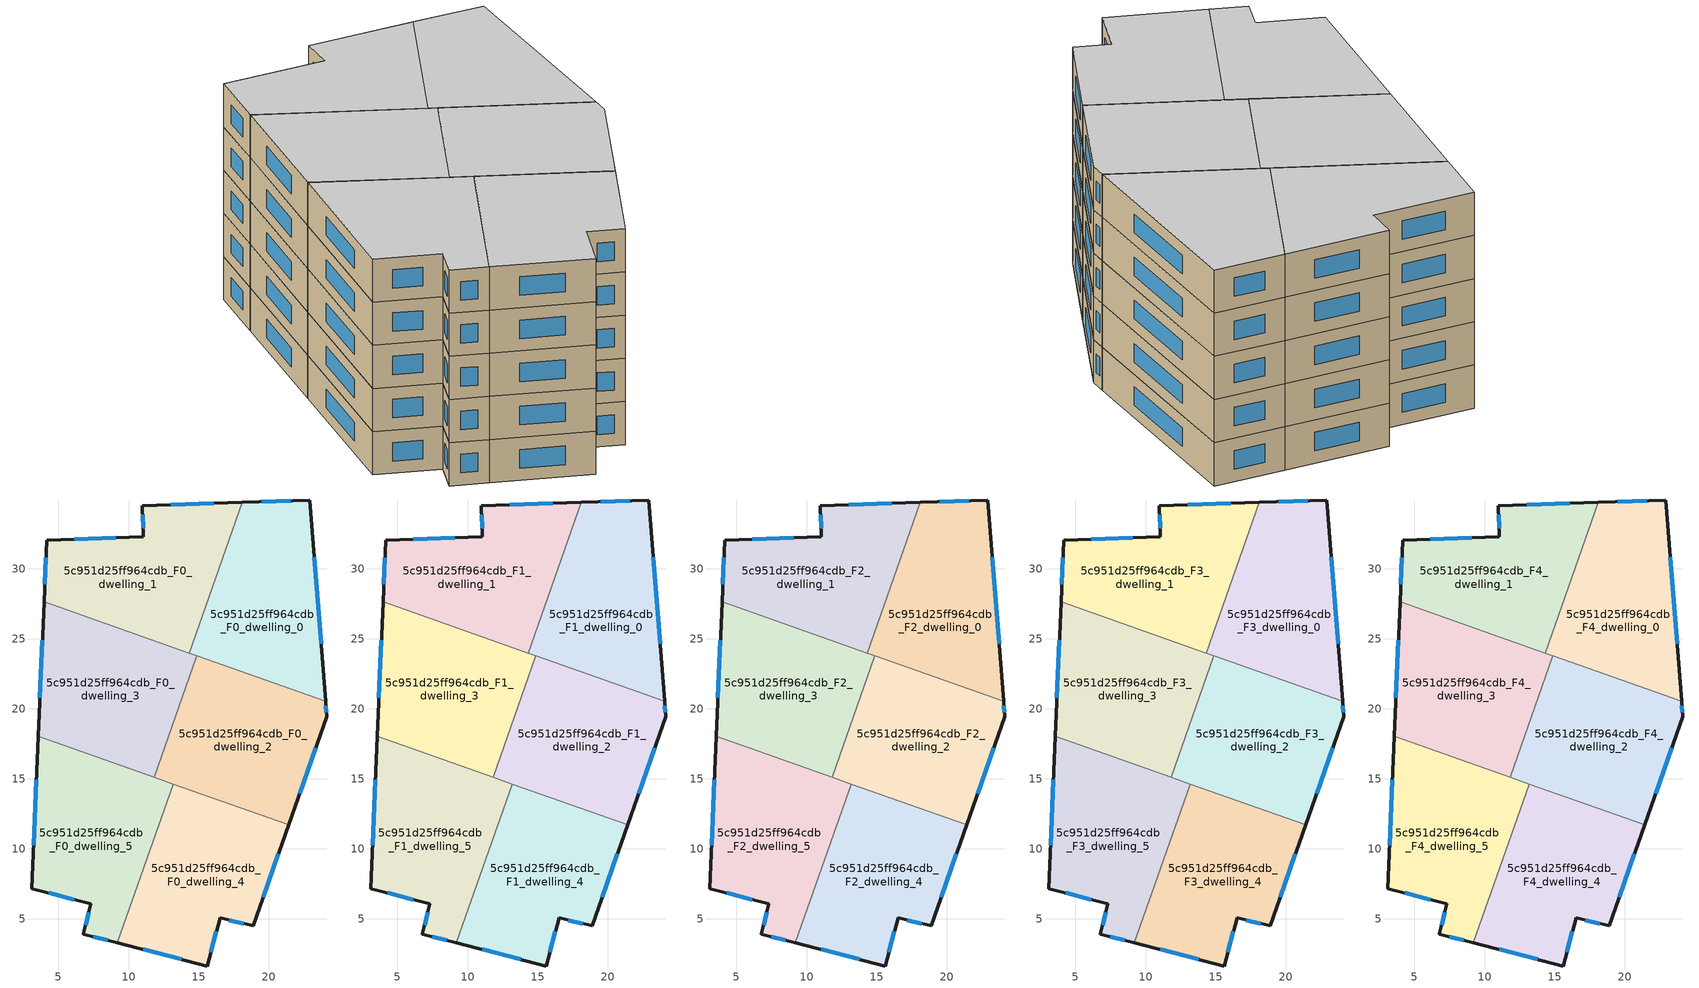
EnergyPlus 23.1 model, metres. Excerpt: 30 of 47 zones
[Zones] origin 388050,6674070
5c951d25ff964cdb_F0_dwelling_0
 floor ground (EU_floor_Construction): 22.95,34.91 24.07,20.54 14.34,23.98 18.14,34.75 z0
 wall outside (EU_wall_Construction): 24.07,20.54 22.95,34.91 18.14,34.75 z0:3
 wall to 5c951d25ff964cdb_F0_dwelling_1 (EU_wall_Construction): 18.14,34.75 14.34,23.98 z0:3
 wall to 5c951d25ff964cdb_F0_dwelling_2 (EU_wall_Construction): 14.88,23.79 24.07,20.54 z0:3
 wall to 5c951d25ff964cdb_F0_dwelling_3 (EU_wall_Construction): 14.34,23.98 14.88,23.79 z0:3
 window (EU_Window_Construction): 21.57,34.86 19.51,34.79 / 23.75,24.65 23.27,30.8 z0.86:2.14
5c951d25ff964cdb_F0_dwelling_1
 floor ground (EU_floor_Construction): 18.14,34.75 14.34,23.98 3.97,27.64 4.16,32.03 11.06,32.27 10.98,34.5 z0
 wall outside (EU_wall_Construction): 18.14,34.75 10.98,34.5 11.06,32.27 4.16,32.03 3.97,27.64 z0:3
 wall to 5c951d25ff964cdb_F0_dwelling_3 (EU_wall_Construction): 3.97,27.64 14.34,23.98 z0:3
 window (EU_Window_Construction): 11,33.87 11.04,32.91 / 16.09,34.68 13.02,34.57 / 4.1,30.78 4.02,28.89 / 9.09,32.2 6.13,32.1 z0.86:2.14
5c951d25ff964cdb_F0_dwelling_2
 floor ground (EU_floor_Construction): 24.07,20.54 24.15,19.43 21.44,11.72 11.82,15.11 14.88,23.79 z0
 wall outside (EU_wall_Construction): 21.44,11.72 24.15,19.43 24.07,20.54 z0:3
 wall to 5c951d25ff964cdb_F0_dwelling_3 (EU_wall_Construction): 14.88,23.79 11.82,15.11 z0:3
 wall to 5c951d25ff964cdb_F0_dwelling_4 (EU_wall_Construction): 13.2,14.62 21.44,11.72 z0:3
 wall to 5c951d25ff964cdb_F0_dwelling_5 (EU_wall_Construction): 11.82,15.11 13.2,14.62 z0:3
 window (EU_Window_Construction): 24.13,19.74 24.09,20.22 / 22.21,13.92 23.38,17.22 z0.86:2.14
5c951d25ff964cdb_F0_dwelling_3
 floor ground (EU_floor_Construction): 14.88,23.79 11.82,15.11 3.56,18.03 3.97,27.64 z0
 wall outside (EU_wall_Construction): 3.97,27.64 3.56,18.03 z0:3
 wall to 5c951d25ff964cdb_F0_dwelling_5 (EU_wall_Construction): 3.56,18.03 11.82,15.11 z0:3
 window (EU_Window_Construction): 3.85,24.89 3.67,20.78 z0.86:2.14
5c951d25ff964cdb_F0_dwelling_4
 floor ground (EU_floor_Construction): 21.44,11.72 18.89,4.49 16.53,5.08 15.63,1.63 9.2,3.29 13.2,14.62 z0
 wall outside (EU_wall_Construction): 9.2,3.29 15.63,1.63 16.53,5.08 18.89,4.49 21.44,11.72 z0:3
 wall to 5c951d25ff964cdb_F0_dwelling_5 (EU_wall_Construction): 13.2,14.62 9.2,3.29 z0:3
 window (EU_Window_Construction): 19.62,6.55 20.71,9.65 / 17.21,4.91 18.22,4.66 / 15.89,2.62 16.28,4.1 / 11.04,2.81 13.79,2.1 z0.86:2.14
5c951d25ff964cdb_F0_dwelling_5
 floor ground (EU_floor_Construction): 13.2,14.62 9.2,3.29 6.77,3.91 7.32,6.07 3.09,7.16 3.56,18.03 z0
 wall outside (EU_wall_Construction): 3.56,18.03 3.09,7.16 7.32,6.07 6.77,3.91 9.2,3.29 z0:3
 window (EU_Window_Construction): 3.42,14.92 3.22,10.26 / 7.47,3.73 8.51,3.47 / 7.16,5.45 6.93,4.53 / 4.3,6.85 6.11,6.38 z0.86:2.14
5c951d25ff964cdb_F1_dwelling_0
 floor to 5c951d25ff964cdb_F0_dwelling_0 (EU_floor_Construction): 22.95,34.91 24.07,20.54 14.34,23.98 18.14,34.75 z3
 wall outside (EU_wall_Construction): 24.07,20.54 22.95,34.91 18.14,34.75 z3:6
 wall to 5c951d25ff964cdb_F1_dwelling_1 (EU_wall_Construction): 18.14,34.75 14.34,23.98 z3:6
 wall to 5c951d25ff964cdb_F1_dwelling_2 (EU_wall_Construction): 14.88,23.79 24.07,20.54 z3:6
 wall to 5c951d25ff964cdb_F1_dwelling_3 (EU_wall_Construction): 14.34,23.98 14.88,23.79 z3:6
 window (EU_Window_Construction): 21.57,34.86 19.51,34.79 / 23.75,24.65 23.27,30.8 z3.86:5.14
5c951d25ff964cdb_F1_dwelling_1
 floor to 5c951d25ff964cdb_F0_dwelling_1 (EU_floor_Construction): 18.14,34.75 14.34,23.98 3.97,27.64 4.16,32.03 11.06,32.27 10.98,34.5 z3
 wall outside (EU_wall_Construction): 18.14,34.75 10.98,34.5 11.06,32.27 4.16,32.03 3.97,27.64 z3:6
 wall to 5c951d25ff964cdb_F1_dwelling_3 (EU_wall_Construction): 3.97,27.64 14.34,23.98 z3:6
 window (EU_Window_Construction): 11,33.87 11.04,32.91 / 16.09,34.68 13.02,34.57 / 4.1,30.78 4.02,28.89 / 9.09,32.2 6.13,32.1 z3.86:5.14
5c951d25ff964cdb_F1_dwelling_2
 floor to 5c951d25ff964cdb_F0_dwelling_2 (EU_floor_Construction): 24.07,20.54 24.15,19.43 21.44,11.72 11.82,15.11 14.88,23.79 z3
 wall outside (EU_wall_Construction): 21.44,11.72 24.15,19.43 24.07,20.54 z3:6
 wall to 5c951d25ff964cdb_F1_dwelling_3 (EU_wall_Construction): 14.88,23.79 11.82,15.11 z3:6
 wall to 5c951d25ff964cdb_F1_dwelling_4 (EU_wall_Construction): 13.2,14.62 21.44,11.72 z3:6
 wall to 5c951d25ff964cdb_F1_dwelling_5 (EU_wall_Construction): 11.82,15.11 13.2,14.62 z3:6
 window (EU_Window_Construction): 24.13,19.74 24.09,20.22 / 22.21,13.92 23.38,17.22 z3.86:5.14
5c951d25ff964cdb_F1_dwelling_3
 floor to 5c951d25ff964cdb_F0_dwelling_3 (EU_floor_Construction): 14.88,23.79 11.82,15.11 3.56,18.03 3.97,27.64 z3
 wall outside (EU_wall_Construction): 3.97,27.64 3.56,18.03 z3:6
 wall to 5c951d25ff964cdb_F1_dwelling_5 (EU_wall_Construction): 3.56,18.03 11.82,15.11 z3:6
 window (EU_Window_Construction): 3.85,24.89 3.67,20.78 z3.86:5.14
5c951d25ff964cdb_F1_dwelling_4
 floor to 5c951d25ff964cdb_F0_dwelling_4 (EU_floor_Construction): 21.44,11.72 18.89,4.49 16.53,5.08 15.63,1.63 9.2,3.29 13.2,14.62 z3
 wall outside (EU_wall_Construction): 9.2,3.29 15.63,1.63 16.53,5.08 18.89,4.49 21.44,11.72 z3:6
 wall to 5c951d25ff964cdb_F1_dwelling_5 (EU_wall_Construction): 13.2,14.62 9.2,3.29 z3:6
 window (EU_Window_Construction): 19.62,6.55 20.71,9.65 / 17.21,4.91 18.22,4.66 / 15.89,2.62 16.28,4.1 / 11.04,2.81 13.79,2.1 z3.86:5.14
5c951d25ff964cdb_F1_dwelling_5
 floor to 5c951d25ff964cdb_F0_dwelling_5 (EU_floor_Construction): 13.2,14.62 9.2,3.29 6.77,3.91 7.32,6.07 3.09,7.16 3.56,18.03 z3
 wall outside (EU_wall_Construction): 3.56,18.03 3.09,7.16 7.32,6.07 6.77,3.91 9.2,3.29 z3:6
 window (EU_Window_Construction): 3.42,14.92 3.22,10.26 / 7.47,3.73 8.51,3.47 / 7.16,5.45 6.93,4.53 / 4.3,6.85 6.11,6.38 z3.86:5.14
5c951d25ff964cdb_F2_dwelling_0
 floor to 5c951d25ff964cdb_F1_dwelling_0 (EU_floor_Construction): 22.95,34.91 24.07,20.54 14.34,23.98 18.14,34.75 z6
 wall outside (EU_wall_Construction): 24.07,20.54 22.95,34.91 18.14,34.75 z6:9
 wall to 5c951d25ff964cdb_F2_dwelling_1 (EU_wall_Construction): 18.14,34.75 14.34,23.98 z6:9
 wall to 5c951d25ff964cdb_F2_dwelling_2 (EU_wall_Construction): 14.88,23.79 24.07,20.54 z6:9
 wall to 5c951d25ff964cdb_F2_dwelling_3 (EU_wall_Construction): 14.34,23.98 14.88,23.79 z6:9
 window (EU_Window_Construction): 21.57,34.86 19.51,34.79 / 23.75,24.65 23.27,30.8 z6.86:8.14
5c951d25ff964cdb_F2_dwelling_1
 floor to 5c951d25ff964cdb_F1_dwelling_1 (EU_floor_Construction): 18.14,34.75 14.34,23.98 3.97,27.64 4.16,32.03 11.06,32.27 10.98,34.5 z6
 wall outside (EU_wall_Construction): 18.14,34.75 10.98,34.5 11.06,32.27 4.16,32.03 3.97,27.64 z6:9
 wall to 5c951d25ff964cdb_F2_dwelling_3 (EU_wall_Construction): 3.97,27.64 14.34,23.98 z6:9
 window (EU_Window_Construction): 11,33.87 11.04,32.91 / 16.09,34.68 13.02,34.57 / 4.1,30.78 4.02,28.89 / 9.09,32.2 6.13,32.1 z6.86:8.14
5c951d25ff964cdb_F2_dwelling_2
 floor to 5c951d25ff964cdb_F1_dwelling_2 (EU_floor_Construction): 24.07,20.54 24.15,19.43 21.44,11.72 11.82,15.11 14.88,23.79 z6
 wall outside (EU_wall_Construction): 21.44,11.72 24.15,19.43 24.07,20.54 z6:9
 wall to 5c951d25ff964cdb_F2_dwelling_3 (EU_wall_Construction): 14.88,23.79 11.82,15.11 z6:9
 wall to 5c951d25ff964cdb_F2_dwelling_4 (EU_wall_Construction): 13.2,14.62 21.44,11.72 z6:9
 wall to 5c951d25ff964cdb_F2_dwelling_5 (EU_wall_Construction): 11.82,15.11 13.2,14.62 z6:9
 window (EU_Window_Construction): 24.13,19.74 24.09,20.22 / 22.21,13.92 23.38,17.22 z6.86:8.14
5c951d25ff964cdb_F2_dwelling_3
 floor to 5c951d25ff964cdb_F1_dwelling_3 (EU_floor_Construction): 14.88,23.79 11.82,15.11 3.56,18.03 3.97,27.64 z6
 wall outside (EU_wall_Construction): 3.97,27.64 3.56,18.03 z6:9
 wall to 5c951d25ff964cdb_F2_dwelling_5 (EU_wall_Construction): 3.56,18.03 11.82,15.11 z6:9
 window (EU_Window_Construction): 3.85,24.89 3.67,20.78 z6.86:8.14
5c951d25ff964cdb_F2_dwelling_4
 floor to 5c951d25ff964cdb_F1_dwelling_4 (EU_floor_Construction): 21.44,11.72 18.89,4.49 16.53,5.08 15.63,1.63 9.2,3.29 13.2,14.62 z6
 wall outside (EU_wall_Construction): 9.2,3.29 15.63,1.63 16.53,5.08 18.89,4.49 21.44,11.72 z6:9
 wall to 5c951d25ff964cdb_F2_dwelling_5 (EU_wall_Construction): 13.2,14.62 9.2,3.29 z6:9
 window (EU_Window_Construction): 19.62,6.55 20.71,9.65 / 17.21,4.91 18.22,4.66 / 15.89,2.62 16.28,4.1 / 11.04,2.81 13.79,2.1 z6.86:8.14
5c951d25ff964cdb_F2_dwelling_5
 floor to 5c951d25ff964cdb_F1_dwelling_5 (EU_floor_Construction): 13.2,14.62 9.2,3.29 6.77,3.91 7.32,6.07 3.09,7.16 3.56,18.03 z6
 wall outside (EU_wall_Construction): 3.56,18.03 3.09,7.16 7.32,6.07 6.77,3.91 9.2,3.29 z6:9
 window (EU_Window_Construction): 3.42,14.92 3.22,10.26 / 7.47,3.73 8.51,3.47 / 7.16,5.45 6.93,4.53 / 4.3,6.85 6.11,6.38 z6.86:8.14
5c951d25ff964cdb_F3_dwelling_0
 floor to 5c951d25ff964cdb_F2_dwelling_0 (EU_floor_Construction): 22.95,34.91 24.07,20.54 14.34,23.98 18.14,34.75 z9
 wall outside (EU_wall_Construction): 24.07,20.54 22.95,34.91 18.14,34.75 z9:12
 wall to 5c951d25ff964cdb_F3_dwelling_1 (EU_wall_Construction): 18.14,34.75 14.34,23.98 z9:12
 wall to 5c951d25ff964cdb_F3_dwelling_2 (EU_wall_Construction): 14.88,23.79 24.07,20.54 z9:12
 wall to 5c951d25ff964cdb_F3_dwelling_3 (EU_wall_Construction): 14.34,23.98 14.88,23.79 z9:12
 window (EU_Window_Construction): 21.57,34.86 19.51,34.79 / 23.75,24.65 23.27,30.8 z9.86:11.14
5c951d25ff964cdb_F3_dwelling_1
 floor to 5c951d25ff964cdb_F2_dwelling_1 (EU_floor_Construction): 18.14,34.75 14.34,23.98 3.97,27.64 4.16,32.03 11.06,32.27 10.98,34.5 z9
 wall outside (EU_wall_Construction): 18.14,34.75 10.98,34.5 11.06,32.27 4.16,32.03 3.97,27.64 z9:12
 wall to 5c951d25ff964cdb_F3_dwelling_3 (EU_wall_Construction): 3.97,27.64 14.34,23.98 z9:12
 window (EU_Window_Construction): 11,33.87 11.04,32.91 / 16.09,34.68 13.02,34.57 / 4.1,30.78 4.02,28.89 / 9.09,32.2 6.13,32.1 z9.86:11.14
5c951d25ff964cdb_F3_dwelling_2
 floor to 5c951d25ff964cdb_F2_dwelling_2 (EU_floor_Construction): 24.07,20.54 24.15,19.43 21.44,11.72 11.82,15.11 14.88,23.79 z9
 wall outside (EU_wall_Construction): 21.44,11.72 24.15,19.43 24.07,20.54 z9:12
 wall to 5c951d25ff964cdb_F3_dwelling_3 (EU_wall_Construction): 14.88,23.79 11.82,15.11 z9:12
 wall to 5c951d25ff964cdb_F3_dwelling_4 (EU_wall_Construction): 13.2,14.62 21.44,11.72 z9:12
 wall to 5c951d25ff964cdb_F3_dwelling_5 (EU_wall_Construction): 11.82,15.11 13.2,14.62 z9:12
 window (EU_Window_Construction): 24.13,19.74 24.09,20.22 / 22.21,13.92 23.38,17.22 z9.86:11.14
5c951d25ff964cdb_F3_dwelling_3
 floor to 5c951d25ff964cdb_F2_dwelling_3 (EU_floor_Construction): 14.88,23.79 11.82,15.11 3.56,18.03 3.97,27.64 z9
 wall outside (EU_wall_Construction): 3.97,27.64 3.56,18.03 z9:12
 wall to 5c951d25ff964cdb_F3_dwelling_5 (EU_wall_Construction): 3.56,18.03 11.82,15.11 z9:12
 window (EU_Window_Construction): 3.85,24.89 3.67,20.78 z9.86:11.14
5c951d25ff964cdb_F3_dwelling_4
 floor to 5c951d25ff964cdb_F2_dwelling_4 (EU_floor_Construction): 21.44,11.72 18.89,4.49 16.53,5.08 15.63,1.63 9.2,3.29 13.2,14.62 z9
 wall outside (EU_wall_Construction): 9.2,3.29 15.63,1.63 16.53,5.08 18.89,4.49 21.44,11.72 z9:12
 wall to 5c951d25ff964cdb_F3_dwelling_5 (EU_wall_Construction): 13.2,14.62 9.2,3.29 z9:12
 window (EU_Window_Construction): 19.62,6.55 20.71,9.65 / 17.21,4.91 18.22,4.66 / 15.89,2.62 16.28,4.1 / 11.04,2.81 13.79,2.1 z9.86:11.14
5c951d25ff964cdb_F3_dwelling_5
 floor to 5c951d25ff964cdb_F2_dwelling_5 (EU_floor_Construction): 13.2,14.62 9.2,3.29 6.77,3.91 7.32,6.07 3.09,7.16 3.56,18.03 z9
 wall outside (EU_wall_Construction): 3.56,18.03 3.09,7.16 7.32,6.07 6.77,3.91 9.2,3.29 z9:12
 window (EU_Window_Construction): 3.42,14.92 3.22,10.26 / 7.47,3.73 8.51,3.47 / 7.16,5.45 6.93,4.53 / 4.3,6.85 6.11,6.38 z9.86:11.14
5c951d25ff964cdb_F4_dwelling_0
 floor to 5c951d25ff964cdb_F3_dwelling_0 (EU_floor_Construction): 22.95,34.91 24.07,20.54 14.34,23.98 18.14,34.75 z12
 wall outside (EU_wall_Construction): 24.07,20.54 22.95,34.91 18.14,34.75 z12:15
 wall to 5c951d25ff964cdb_F4_dwelling_1 (EU_wall_Construction): 18.14,34.75 14.34,23.98 z12:15
 wall to 5c951d25ff964cdb_F4_dwelling_2 (EU_wall_Construction): 14.88,23.79 24.07,20.54 z12:15
 wall to 5c951d25ff964cdb_F4_dwelling_3 (EU_wall_Construction): 14.34,23.98 14.88,23.79 z12:15
 window (EU_Window_Construction): 21.57,34.86 19.51,34.79 / 23.75,24.65 23.27,30.8 z12.86:14.14
 ceiling to 5c951d25ff964cdb_F5_dwelling_0 (EU_floor_Construction): 24.07,20.54 22.95,34.91 18.14,34.75 14.34,23.98 z15
5c951d25ff964cdb_F4_dwelling_1
 floor to 5c951d25ff964cdb_F3_dwelling_1 (EU_floor_Construction): 18.14,34.75 14.34,23.98 3.97,27.64 4.16,32.03 11.06,32.27 10.98,34.5 z12
 wall outside (EU_wall_Construction): 18.14,34.75 10.98,34.5 11.06,32.27 4.16,32.03 3.97,27.64 z12:15
 wall to 5c951d25ff964cdb_F4_dwelling_3 (EU_wall_Construction): 3.97,27.64 14.34,23.98 z12:15
 window (EU_Window_Construction): 11,33.87 11.04,32.91 / 16.09,34.68 13.02,34.57 / 4.1,30.78 4.02,28.89 / 9.09,32.2 6.13,32.1 z12.86:14.14
 ceiling to 5c951d25ff964cdb_F5_dwelling_1 (EU_floor_Construction): 14.34,23.98 18.14,34.75 10.98,34.5 11.06,32.27 4.16,32.03 3.97,27.64 z15
5c951d25ff964cdb_F4_dwelling_2
 floor to 5c951d25ff964cdb_F3_dwelling_2 (EU_floor_Construction): 24.07,20.54 24.15,19.43 21.44,11.72 11.82,15.11 14.88,23.79 z12
 wall outside (EU_wall_Construction): 21.44,11.72 24.15,19.43 24.07,20.54 z12:15
 wall to 5c951d25ff964cdb_F4_dwelling_3 (EU_wall_Construction): 14.88,23.79 11.82,15.11 z12:15
 wall to 5c951d25ff964cdb_F4_dwelling_4 (EU_wall_Construction): 13.2,14.62 21.44,11.72 z12:15
 wall to 5c951d25ff964cdb_F4_dwelling_5 (EU_wall_Construction): 11.82,15.11 13.2,14.62 z12:15
 window (EU_Window_Construction): 24.13,19.74 24.09,20.22 / 22.21,13.92 23.38,17.22 z12.86:14.14
 ceiling to 5c951d25ff964cdb_F5_dwelling_2 (EU_floor_Construction): 21.44,11.72 24.15,19.43 24.07,20.54 14.88,23.79 11.82,15.11 z15
5c951d25ff964cdb_F4_dwelling_3
 floor to 5c951d25ff964cdb_F3_dwelling_3 (EU_floor_Construction): 14.88,23.79 11.82,15.11 3.56,18.03 3.97,27.64 z12
 wall outside (EU_wall_Construction): 3.97,27.64 3.56,18.03 z12:15
 wall to 5c951d25ff964cdb_F4_dwelling_5 (EU_wall_Construction): 3.56,18.03 11.82,15.11 z12:15
 window (EU_Window_Construction): 3.85,24.89 3.67,20.78 z12.86:14.14
 ceiling to 5c951d25ff964cdb_F5_dwelling_3 (EU_floor_Construction): 11.82,15.11 14.88,23.79 3.97,27.64 3.56,18.03 z15
5c951d25ff964cdb_F4_dwelling_4
 floor to 5c951d25ff964cdb_F3_dwelling_4 (EU_floor_Construction): 21.44,11.72 18.89,4.49 16.53,5.08 15.63,1.63 9.2,3.29 13.2,14.62 z12
 wall outside (EU_wall_Construction): 9.2,3.29 15.63,1.63 16.53,5.08 18.89,4.49 21.44,11.72 z12:15
 wall to 5c951d25ff964cdb_F4_dwelling_5 (EU_wall_Construction): 13.2,14.62 9.2,3.29 z12:15
 window (EU_Window_Construction): 19.62,6.55 20.71,9.65 / 17.21,4.91 18.22,4.66 / 15.89,2.62 16.28,4.1 / 11.04,2.81 13.79,2.1 z12.86:14.14
 ceiling to 5c951d25ff964cdb_F5_dwelling_4 (EU_floor_Construction): 18.89,4.49 21.44,11.72 13.2,14.62 9.2,3.29 15.63,1.63 16.53,5.08 z15
5c951d25ff964cdb_F4_dwelling_5
 floor to 5c951d25ff964cdb_F3_dwelling_5 (EU_floor_Construction): 13.2,14.62 9.2,3.29 6.77,3.91 7.32,6.07 3.09,7.16 3.56,18.03 z12
 wall outside (EU_wall_Construction): 3.56,18.03 3.09,7.16 7.32,6.07 6.77,3.91 9.2,3.29 z12:15
 window (EU_Window_Construction): 3.42,14.92 3.22,10.26 / 7.47,3.73 8.51,3.47 / 7.16,5.45 6.93,4.53 / 4.3,6.85 6.11,6.38 z12.86:14.14
 ceiling to 5c951d25ff964cdb_F5_dwelling_5 (EU_floor_Construction): 9.2,3.29 13.2,14.62 3.56,18.03 3.09,7.16 7.32,6.07 6.77,3.91 z15
[Building]
EU S2 Campaign: North Axis=0; Terrain=City; Solar Distribution=FullExterior
[Site:Location]
Helsinki-Vantaa.AP: Latitude=60.317; Longitude=24.963; Time Zone=2; Elevation=54.6
[SizingPeriod:WeatherFileDays]
AnnualSizingPeriod: Begin Month=1; Begin Day of Month=1; End Month=12; End Day of Month=31; Day of Week for Start Day=Monday; Use Weather File Daylight Saving Period=No; Use Weather File Rain and Snow Indicators=No
[MATERIAL]
EU_InternalMass_Material: Roughness=MediumRough; Thickness=0.1; Conductivity=1; Density=1800; Specific Heat=900; Thermal Absorptance=0.9; Solar Absorptance=0.7; Visible Absorptance=0.7
[MATERIAL:NOMASS] Roughness=MediumRough; Thermal Absorptance=0.9; Solar Absorptance=0.7; Visible Absorptance=0.7
Name | Thermal Resistance
EU_wall_NoMass | 5.91765
EU_floor_NoMass | 6.2875
[WINDOWMATERIAL:SIMPLEGLAZINGSYSTEM]
EU_Window_SimpleGlazing: UFactor=0.994035; Solar Heat Gain Coefficient=0.7; Visible Transmittance=0.7
[CONSTRUCTION]
EU_wall_Construction: EU_wall_NoMass
EU_floor_Construction: EU_floor_NoMass
EU_Window_Construction: EU_Window_SimpleGlazing
EU_InternalMass_Construction: EU_InternalMass_Material
[ZONE] Type=1; Multiplier=1; Ceiling Height=autocalculate; Floor Area=autocalculate; Part of Total Floor Area=Yes
Name | Volume
5c951d25ff964cdb_F0_dwelling_0; 5c951d25ff964cdb_F1_dwelling_0; 5c951d25ff964cdb_F2_dwelling_0; 5c951d25ff964cdb_F3_dwelling_0; 5c951d25ff964cdb_F4_dwelling_0 | 280.625
5c951d25ff964cdb_F0_dwelling_1; 5c951d25ff964cdb_F1_dwelling_1; 5c951d25ff964cdb_F2_dwelling_1; 5c951d25ff964cdb_F3_dwelling_1; 5c951d25ff964cdb_F4_dwelling_1 | 280.598
5c951d25ff964cdb_F0_dwelling_2; 5c951d25ff964cdb_F1_dwelling_2; 5c951d25ff964cdb_F2_dwelling_2; 5c951d25ff964cdb_F3_dwelling_2; 5c951d25ff964cdb_F4_dwelling_2 | 280.636
5c951d25ff964cdb_F0_dwelling_3; 5c951d25ff964cdb_F1_dwelling_3; 5c951d25ff964cdb_F2_dwelling_3; 5c951d25ff964cdb_F3_dwelling_3; 5c951d25ff964cdb_F4_dwelling_3 | 280.608
5c951d25ff964cdb_F0_dwelling_4; 5c951d25ff964cdb_F1_dwelling_4; 5c951d25ff964cdb_F2_dwelling_4; 5c951d25ff964cdb_F3_dwelling_4; 5c951d25ff964cdb_F4_dwelling_4 | 280.6
5c951d25ff964cdb_F0_dwelling_5; 5c951d25ff964cdb_F1_dwelling_5; 5c951d25ff964cdb_F2_dwelling_5; 5c951d25ff964cdb_F3_dwelling_5; 5c951d25ff964cdb_F4_dwelling_5 | 280.619
[INTERNALMASS] Construction=EU_InternalMass_Construction
Name | Zone or ZoneList | Surface Area
5c951d25ff964cdb_F0_dwelling_0_EU_InternalMass | 5c951d25ff964cdb_F0_dwelling_0 | 93.5418
5c951d25ff964cdb_F0_dwelling_1_EU_InternalMass | 5c951d25ff964cdb_F0_dwelling_1 | 93.5327
5c951d25ff964cdb_F0_dwelling_2_EU_InternalMass | 5c951d25ff964cdb_F0_dwelling_2 | 93.5455
5c951d25ff964cdb_F0_dwelling_3_EU_InternalMass | 5c951d25ff964cdb_F0_dwelling_3 | 93.5363
5c951d25ff964cdb_F0_dwelling_4_EU_InternalMass | 5c951d25ff964cdb_F0_dwelling_4 | 93.5333
5c951d25ff964cdb_F0_dwelling_5_EU_InternalMass | 5c951d25ff964cdb_F0_dwelling_5 | 93.5401
5c951d25ff964cdb_F1_dwelling_0_EU_InternalMass | 5c951d25ff964cdb_F1_dwelling_0 | 93.5418
5c951d25ff964cdb_F1_dwelling_1_EU_InternalMass | 5c951d25ff964cdb_F1_dwelling_1 | 93.5327
5c951d25ff964cdb_F1_dwelling_2_EU_InternalMass | 5c951d25ff964cdb_F1_dwelling_2 | 93.5455
5c951d25ff964cdb_F1_dwelling_3_EU_InternalMass | 5c951d25ff964cdb_F1_dwelling_3 | 93.5363
5c951d25ff964cdb_F1_dwelling_4_EU_InternalMass | 5c951d25ff964cdb_F1_dwelling_4 | 93.5333
5c951d25ff964cdb_F1_dwelling_5_EU_InternalMass | 5c951d25ff964cdb_F1_dwelling_5 | 93.5401
5c951d25ff964cdb_F2_dwelling_0_EU_InternalMass | 5c951d25ff964cdb_F2_dwelling_0 | 93.5418
5c951d25ff964cdb_F2_dwelling_1_EU_InternalMass | 5c951d25ff964cdb_F2_dwelling_1 | 93.5327
5c951d25ff964cdb_F2_dwelling_2_EU_InternalMass | 5c951d25ff964cdb_F2_dwelling_2 | 93.5455
5c951d25ff964cdb_F2_dwelling_3_EU_InternalMass | 5c951d25ff964cdb_F2_dwelling_3 | 93.5363
5c951d25ff964cdb_F2_dwelling_4_EU_InternalMass | 5c951d25ff964cdb_F2_dwelling_4 | 93.5333
5c951d25ff964cdb_F2_dwelling_5_EU_InternalMass | 5c951d25ff964cdb_F2_dwelling_5 | 93.5401
5c951d25ff964cdb_F3_dwelling_0_EU_InternalMass | 5c951d25ff964cdb_F3_dwelling_0 | 93.5418
5c951d25ff964cdb_F3_dwelling_1_EU_InternalMass | 5c951d25ff964cdb_F3_dwelling_1 | 93.5327
5c951d25ff964cdb_F3_dwelling_2_EU_InternalMass | 5c951d25ff964cdb_F3_dwelling_2 | 93.5455
5c951d25ff964cdb_F3_dwelling_3_EU_InternalMass | 5c951d25ff964cdb_F3_dwelling_3 | 93.5363
5c951d25ff964cdb_F3_dwelling_4_EU_InternalMass | 5c951d25ff964cdb_F3_dwelling_4 | 93.5333
5c951d25ff964cdb_F3_dwelling_5_EU_InternalMass | 5c951d25ff964cdb_F3_dwelling_5 | 93.5401
5c951d25ff964cdb_F4_dwelling_0_EU_InternalMass | 5c951d25ff964cdb_F4_dwelling_0 | 93.5418
5c951d25ff964cdb_F4_dwelling_1_EU_InternalMass | 5c951d25ff964cdb_F4_dwelling_1 | 93.5327
5c951d25ff964cdb_F4_dwelling_2_EU_InternalMass | 5c951d25ff964cdb_F4_dwelling_2 | 93.5455
5c951d25ff964cdb_F4_dwelling_3_EU_InternalMass | 5c951d25ff964cdb_F4_dwelling_3 | 93.5363
5c951d25ff964cdb_F4_dwelling_4_EU_InternalMass | 5c951d25ff964cdb_F4_dwelling_4 | 93.5333
5c951d25ff964cdb_F4_dwelling_5_EU_InternalMass | 5c951d25ff964cdb_F4_dwelling_5 | 93.5401
[OTHEREQUIPMENT] Fuel Type=Electricity; Design Level Calculation Method=Watts/Area; Power per Zone Floor Area=1; Fraction Latent=0; Fraction Radiant=0; Fraction Lost=0; Carbon Dioxide Generation Rate=0; EndUse Subcategory=EU_Step8_InternalGains
Name | Zone or ZoneList or Space or SpaceList | Schedule
EU_Step8_InternalGain_5c951d25ff964cdb_F0_dwelling_0_f000 | 5c951d25ff964cdb_F0_dwelling_0 | EU_Step8_GainSchedule_5c951d25ff964cdb_F0_dwelling_0_f000
EU_Step8_InternalGain_5c951d25ff964cdb_F0_dwelling_1_f000 | 5c951d25ff964cdb_F0_dwelling_1 | EU_Step8_GainSchedule_5c951d25ff964cdb_F0_dwelling_1_f000
EU_Step8_InternalGain_5c951d25ff964cdb_F0_dwelling_2_f000 | 5c951d25ff964cdb_F0_dwelling_2 | EU_Step8_GainSchedule_5c951d25ff964cdb_F0_dwelling_2_f000
EU_Step8_InternalGain_5c951d25ff964cdb_F0_dwelling_3_f000 | 5c951d25ff964cdb_F0_dwelling_3 | EU_Step8_GainSchedule_5c951d25ff964cdb_F0_dwelling_3_f000
EU_Step8_InternalGain_5c951d25ff964cdb_F0_dwelling_4_f000 | 5c951d25ff964cdb_F0_dwelling_4 | EU_Step8_GainSchedule_5c951d25ff964cdb_F0_dwelling_4_f000
EU_Step8_InternalGain_5c951d25ff964cdb_F0_dwelling_5_f000 | 5c951d25ff964cdb_F0_dwelling_5 | EU_Step8_GainSchedule_5c951d25ff964cdb_F0_dwelling_5_f000
EU_Step8_InternalGain_5c951d25ff964cdb_F1_dwelling_0_f000 | 5c951d25ff964cdb_F1_dwelling_0 | EU_Step8_GainSchedule_5c951d25ff964cdb_F1_dwelling_0_f000
EU_Step8_InternalGain_5c951d25ff964cdb_F1_dwelling_1_f000 | 5c951d25ff964cdb_F1_dwelling_1 | EU_Step8_GainSchedule_5c951d25ff964cdb_F1_dwelling_1_f000
EU_Step8_InternalGain_5c951d25ff964cdb_F1_dwelling_2_f000 | 5c951d25ff964cdb_F1_dwelling_2 | EU_Step8_GainSchedule_5c951d25ff964cdb_F1_dwelling_2_f000
EU_Step8_InternalGain_5c951d25ff964cdb_F1_dwelling_3_f000 | 5c951d25ff964cdb_F1_dwelling_3 | EU_Step8_GainSchedule_5c951d25ff964cdb_F1_dwelling_3_f000
EU_Step8_InternalGain_5c951d25ff964cdb_F1_dwelling_4_f000 | 5c951d25ff964cdb_F1_dwelling_4 | EU_Step8_GainSchedule_5c951d25ff964cdb_F1_dwelling_4_f000
EU_Step8_InternalGain_5c951d25ff964cdb_F1_dwelling_5_f000 | 5c951d25ff964cdb_F1_dwelling_5 | EU_Step8_GainSchedule_5c951d25ff964cdb_F1_dwelling_5_f000
EU_Step8_InternalGain_5c951d25ff964cdb_F2_dwelling_0_f000 | 5c951d25ff964cdb_F2_dwelling_0 | EU_Step8_GainSchedule_5c951d25ff964cdb_F2_dwelling_0_f000
EU_Step8_InternalGain_5c951d25ff964cdb_F2_dwelling_1_f000 | 5c951d25ff964cdb_F2_dwelling_1 | EU_Step8_GainSchedule_5c951d25ff964cdb_F2_dwelling_1_f000
EU_Step8_InternalGain_5c951d25ff964cdb_F2_dwelling_2_f000 | 5c951d25ff964cdb_F2_dwelling_2 | EU_Step8_GainSchedule_5c951d25ff964cdb_F2_dwelling_2_f000
EU_Step8_InternalGain_5c951d25ff964cdb_F2_dwelling_3_f000 | 5c951d25ff964cdb_F2_dwelling_3 | EU_Step8_GainSchedule_5c951d25ff964cdb_F2_dwelling_3_f000
EU_Step8_InternalGain_5c951d25ff964cdb_F2_dwelling_4_f000 | 5c951d25ff964cdb_F2_dwelling_4 | EU_Step8_GainSchedule_5c951d25ff964cdb_F2_dwelling_4_f000
EU_Step8_InternalGain_5c951d25ff964cdb_F2_dwelling_5_f000 | 5c951d25ff964cdb_F2_dwelling_5 | EU_Step8_GainSchedule_5c951d25ff964cdb_F2_dwelling_5_f000
EU_Step8_InternalGain_5c951d25ff964cdb_F3_dwelling_0_f000 | 5c951d25ff964cdb_F3_dwelling_0 | EU_Step8_GainSchedule_5c951d25ff964cdb_F3_dwelling_0_f000
EU_Step8_InternalGain_5c951d25ff964cdb_F3_dwelling_1_f000 | 5c951d25ff964cdb_F3_dwelling_1 | EU_Step8_GainSchedule_5c951d25ff964cdb_F3_dwelling_1_f000
EU_Step8_InternalGain_5c951d25ff964cdb_F3_dwelling_2_f000 | 5c951d25ff964cdb_F3_dwelling_2 | EU_Step8_GainSchedule_5c951d25ff964cdb_F3_dwelling_2_f000
EU_Step8_InternalGain_5c951d25ff964cdb_F3_dwelling_3_f000 | 5c951d25ff964cdb_F3_dwelling_3 | EU_Step8_GainSchedule_5c951d25ff964cdb_F3_dwelling_3_f000
EU_Step8_InternalGain_5c951d25ff964cdb_F3_dwelling_4_f000 | 5c951d25ff964cdb_F3_dwelling_4 | EU_Step8_GainSchedule_5c951d25ff964cdb_F3_dwelling_4_f000
EU_Step8_InternalGain_5c951d25ff964cdb_F3_dwelling_5_f000 | 5c951d25ff964cdb_F3_dwelling_5 | EU_Step8_GainSchedule_5c951d25ff964cdb_F3_dwelling_5_f000
EU_Step8_InternalGain_5c951d25ff964cdb_F4_dwelling_0_f000 | 5c951d25ff964cdb_F4_dwelling_0 | EU_Step8_GainSchedule_5c951d25ff964cdb_F4_dwelling_0_f000
EU_Step8_InternalGain_5c951d25ff964cdb_F4_dwelling_1_f000 | 5c951d25ff964cdb_F4_dwelling_1 | EU_Step8_GainSchedule_5c951d25ff964cdb_F4_dwelling_1_f000
EU_Step8_InternalGain_5c951d25ff964cdb_F4_dwelling_2_f000 | 5c951d25ff964cdb_F4_dwelling_2 | EU_Step8_GainSchedule_5c951d25ff964cdb_F4_dwelling_2_f000
EU_Step8_InternalGain_5c951d25ff964cdb_F4_dwelling_3_f000 | 5c951d25ff964cdb_F4_dwelling_3 | EU_Step8_GainSchedule_5c951d25ff964cdb_F4_dwelling_3_f000
EU_Step8_InternalGain_5c951d25ff964cdb_F4_dwelling_4_f000 | 5c951d25ff964cdb_F4_dwelling_4 | EU_Step8_GainSchedule_5c951d25ff964cdb_F4_dwelling_4_f000
EU_Step8_InternalGain_5c951d25ff964cdb_F4_dwelling_5_f000 | 5c951d25ff964cdb_F4_dwelling_5 | EU_Step8_GainSchedule_5c951d25ff964cdb_F4_dwelling_5_f000
[ZONEVENTILATION:DESIGNFLOWRATE] Schedule=EU_AlwaysOn; Design Flow Rate Calculation Method=AirChanges/Hour; Air Changes per Hour=0.596421; Ventilation Type=Natural; Fan Pressure Rise=0; Fan Total Efficiency=1; Constant Term Coefficient=1; Temperature Term Coefficient=0; Velocity Term Coefficient=0; Velocity Squared Term Coefficient=0; Minimum Indoor Temperature=-100; Maximum Indoor Temperature=100; Delta Temperature=-100; Minimum Outdoor Temperature=-100; Maximum Outdoor Temperature=100; Maximum Wind Speed=40
Name | Zone or ZoneList or Space or SpaceList
EU_ConstantAir_5c951d25ff964cdb_F0_dwelling_0 | 5c951d25ff964cdb_F0_dwelling_0
EU_ConstantAir_5c951d25ff964cdb_F0_dwelling_1 | 5c951d25ff964cdb_F0_dwelling_1
EU_ConstantAir_5c951d25ff964cdb_F0_dwelling_2 | 5c951d25ff964cdb_F0_dwelling_2
EU_ConstantAir_5c951d25ff964cdb_F0_dwelling_3 | 5c951d25ff964cdb_F0_dwelling_3
EU_ConstantAir_5c951d25ff964cdb_F0_dwelling_4 | 5c951d25ff964cdb_F0_dwelling_4
EU_ConstantAir_5c951d25ff964cdb_F0_dwelling_5 | 5c951d25ff964cdb_F0_dwelling_5
EU_ConstantAir_5c951d25ff964cdb_F1_dwelling_0 | 5c951d25ff964cdb_F1_dwelling_0
EU_ConstantAir_5c951d25ff964cdb_F1_dwelling_1 | 5c951d25ff964cdb_F1_dwelling_1
EU_ConstantAir_5c951d25ff964cdb_F1_dwelling_2 | 5c951d25ff964cdb_F1_dwelling_2
EU_ConstantAir_5c951d25ff964cdb_F1_dwelling_3 | 5c951d25ff964cdb_F1_dwelling_3
EU_ConstantAir_5c951d25ff964cdb_F1_dwelling_4 | 5c951d25ff964cdb_F1_dwelling_4
EU_ConstantAir_5c951d25ff964cdb_F1_dwelling_5 | 5c951d25ff964cdb_F1_dwelling_5
EU_ConstantAir_5c951d25ff964cdb_F2_dwelling_0 | 5c951d25ff964cdb_F2_dwelling_0
EU_ConstantAir_5c951d25ff964cdb_F2_dwelling_1 | 5c951d25ff964cdb_F2_dwelling_1
EU_ConstantAir_5c951d25ff964cdb_F2_dwelling_2 | 5c951d25ff964cdb_F2_dwelling_2
EU_ConstantAir_5c951d25ff964cdb_F2_dwelling_3 | 5c951d25ff964cdb_F2_dwelling_3
EU_ConstantAir_5c951d25ff964cdb_F2_dwelling_4 | 5c951d25ff964cdb_F2_dwelling_4
EU_ConstantAir_5c951d25ff964cdb_F2_dwelling_5 | 5c951d25ff964cdb_F2_dwelling_5
EU_ConstantAir_5c951d25ff964cdb_F3_dwelling_0 | 5c951d25ff964cdb_F3_dwelling_0
EU_ConstantAir_5c951d25ff964cdb_F3_dwelling_1 | 5c951d25ff964cdb_F3_dwelling_1
EU_ConstantAir_5c951d25ff964cdb_F3_dwelling_2 | 5c951d25ff964cdb_F3_dwelling_2
EU_ConstantAir_5c951d25ff964cdb_F3_dwelling_3 | 5c951d25ff964cdb_F3_dwelling_3
EU_ConstantAir_5c951d25ff964cdb_F3_dwelling_4 | 5c951d25ff964cdb_F3_dwelling_4
EU_ConstantAir_5c951d25ff964cdb_F3_dwelling_5 | 5c951d25ff964cdb_F3_dwelling_5
EU_ConstantAir_5c951d25ff964cdb_F4_dwelling_0 | 5c951d25ff964cdb_F4_dwelling_0
EU_ConstantAir_5c951d25ff964cdb_F4_dwelling_1 | 5c951d25ff964cdb_F4_dwelling_1
EU_ConstantAir_5c951d25ff964cdb_F4_dwelling_2 | 5c951d25ff964cdb_F4_dwelling_2
EU_ConstantAir_5c951d25ff964cdb_F4_dwelling_3 | 5c951d25ff964cdb_F4_dwelling_3
EU_ConstantAir_5c951d25ff964cdb_F4_dwelling_4 | 5c951d25ff964cdb_F4_dwelling_4
EU_ConstantAir_5c951d25ff964cdb_F4_dwelling_5 | 5c951d25ff964cdb_F4_dwelling_5
[HVACTEMPLATE:THERMOSTAT] Constant Heating Setpoint=20; Constant Cooling Setpoint=50
EU_HeatOnly_5c951d25ff964cdb_F0_dwelling_0; EU_HeatOnly_5c951d25ff964cdb_F0_dwelling_1; EU_HeatOnly_5c951d25ff964cdb_F0_dwelling_2; EU_HeatOnly_5c951d25ff964cdb_F0_dwelling_3; EU_HeatOnly_5c951d25ff964cdb_F0_dwelling_4; EU_HeatOnly_5c951d25ff964cdb_F0_dwelling_5; EU_HeatOnly_5c951d25ff964cdb_F1_dwelling_0; EU_HeatOnly_5c951d25ff964cdb_F1_dwelling_1; EU_HeatOnly_5c951d25ff964cdb_F1_dwelling_2; EU_HeatOnly_5c951d25ff964cdb_F1_dwelling_3; EU_HeatOnly_5c951d25ff964cdb_F1_dwelling_4; EU_HeatOnly_5c951d25ff964cdb_F1_dwelling_5; EU_HeatOnly_5c951d25ff964cdb_F2_dwelling_0; EU_HeatOnly_5c951d25ff964cdb_F2_dwelling_1; EU_HeatOnly_5c951d25ff964cdb_F2_dwelling_2; EU_HeatOnly_5c951d25ff964cdb_F2_dwelling_3; EU_HeatOnly_5c951d25ff964cdb_F2_dwelling_4; EU_HeatOnly_5c951d25ff964cdb_F2_dwelling_5; EU_HeatOnly_5c951d25ff964cdb_F3_dwelling_0; EU_HeatOnly_5c951d25ff964cdb_F3_dwelling_1; EU_HeatOnly_5c951d25ff964cdb_F3_dwelling_2; EU_HeatOnly_5c951d25ff964cdb_F3_dwelling_3; EU_HeatOnly_5c951d25ff964cdb_F3_dwelling_4; EU_HeatOnly_5c951d25ff964cdb_F3_dwelling_5; EU_HeatOnly_5c951d25ff964cdb_F4_dwelling_0; EU_HeatOnly_5c951d25ff964cdb_F4_dwelling_1; EU_HeatOnly_5c951d25ff964cdb_F4_dwelling_2; EU_HeatOnly_5c951d25ff964cdb_F4_dwelling_3; EU_HeatOnly_5c951d25ff964cdb_F4_dwelling_4; EU_HeatOnly_5c951d25ff964cdb_F4_dwelling_5; EU_HeatOnly_5c951d25ff964cdb_F5_dwelling_0; EU_HeatOnly_5c951d25ff964cdb_F5_dwelling_1; EU_HeatOnly_5c951d25ff964cdb_F5_dwelling_2; EU_HeatOnly_5c951d25ff964cdb_F5_dwelling_3; EU_HeatOnly_5c951d25ff964cdb_F5_dwelling_4; EU_HeatOnly_5c951d25ff964cdb_F5_dwelling_5; EU_HeatOnly_5c951d25ff964cdb_F6_dwelling_0; EU_HeatOnly_5c951d25ff964cdb_F6_dwelling_1; EU_HeatOnly_5c951d25ff964cdb_F6_dwelling_2; EU_HeatOnly_5c951d25ff964cdb_F6_dwelling_3; EU_HeatOnly_5c951d25ff964cdb_F6_dwelling_4; EU_HeatOnly_5c951d25ff964cdb_F6_dwelling_5; EU_HeatOnly_5c951d25ff964cdb_F7_dwelling_0; EU_HeatOnly_5c951d25ff964cdb_F7_dwelling_1; EU_HeatOnly_5c951d25ff964cdb_F7_dwelling_2; EU_HeatOnly_5c951d25ff964cdb_F7_dwelling_3; EU_HeatOnly_5c951d25ff964cdb_F7_dwelling_4
[HVACTEMPLATE:ZONE:IDEALLOADSAIRSYSTEM] System Availability Schedule=EU_AlwaysOn; Maximum Heating Supply Air Temperature=50; Minimum Cooling Supply Air Temperature=13; Maximum Heating Supply Air Humidity Ratio=0.0156; Minimum Cooling Supply Air Humidity Ratio=0.0077; Heating Limit=NoLimit; Cooling Limit=NoLimit; Heating Availability Schedule=EU_AlwaysOn; Cooling Availability Schedule=EU_CoolingOff; Dehumidification Control Type=ConstantSensibleHeatRatio; Cooling Sensible Heat Ratio=0.7; Dehumidification Setpoint=60; Humidification Control Type=None; Humidification Setpoint=30; Outdoor Air Method=None; Outdoor Air Flow Rate per Person=0.00944; Outdoor Air Flow Rate per Zone Floor Area=0; Outdoor Air Flow Rate per Zone=0; Demand Controlled Ventilation Type=None; Outdoor Air Economizer Type=NoEconomizer; Heat Recovery Type=None; Sensible Heat Recovery Effectiveness=0.7; Latent Heat Recovery Effectiveness=0.65
Name | Template Thermostat
5c951d25ff964cdb_F0_dwelling_0 | EU_HeatOnly_5c951d25ff964cdb_F0_dwelling_0
5c951d25ff964cdb_F0_dwelling_1 | EU_HeatOnly_5c951d25ff964cdb_F0_dwelling_1
5c951d25ff964cdb_F0_dwelling_2 | EU_HeatOnly_5c951d25ff964cdb_F0_dwelling_2
5c951d25ff964cdb_F0_dwelling_3 | EU_HeatOnly_5c951d25ff964cdb_F0_dwelling_3
5c951d25ff964cdb_F0_dwelling_4 | EU_HeatOnly_5c951d25ff964cdb_F0_dwelling_4
5c951d25ff964cdb_F0_dwelling_5 | EU_HeatOnly_5c951d25ff964cdb_F0_dwelling_5
5c951d25ff964cdb_F1_dwelling_0 | EU_HeatOnly_5c951d25ff964cdb_F1_dwelling_0
5c951d25ff964cdb_F1_dwelling_1 | EU_HeatOnly_5c951d25ff964cdb_F1_dwelling_1
5c951d25ff964cdb_F1_dwelling_2 | EU_HeatOnly_5c951d25ff964cdb_F1_dwelling_2
5c951d25ff964cdb_F1_dwelling_3 | EU_HeatOnly_5c951d25ff964cdb_F1_dwelling_3
5c951d25ff964cdb_F1_dwelling_4 | EU_HeatOnly_5c951d25ff964cdb_F1_dwelling_4
5c951d25ff964cdb_F1_dwelling_5 | EU_HeatOnly_5c951d25ff964cdb_F1_dwelling_5
5c951d25ff964cdb_F2_dwelling_0 | EU_HeatOnly_5c951d25ff964cdb_F2_dwelling_0
5c951d25ff964cdb_F2_dwelling_1 | EU_HeatOnly_5c951d25ff964cdb_F2_dwelling_1
5c951d25ff964cdb_F2_dwelling_2 | EU_HeatOnly_5c951d25ff964cdb_F2_dwelling_2
5c951d25ff964cdb_F2_dwelling_3 | EU_HeatOnly_5c951d25ff964cdb_F2_dwelling_3
5c951d25ff964cdb_F2_dwelling_4 | EU_HeatOnly_5c951d25ff964cdb_F2_dwelling_4
5c951d25ff964cdb_F2_dwelling_5 | EU_HeatOnly_5c951d25ff964cdb_F2_dwelling_5
5c951d25ff964cdb_F3_dwelling_0 | EU_HeatOnly_5c951d25ff964cdb_F3_dwelling_0
5c951d25ff964cdb_F3_dwelling_1 | EU_HeatOnly_5c951d25ff964cdb_F3_dwelling_1
5c951d25ff964cdb_F3_dwelling_2 | EU_HeatOnly_5c951d25ff964cdb_F3_dwelling_2
5c951d25ff964cdb_F3_dwelling_3 | EU_HeatOnly_5c951d25ff964cdb_F3_dwelling_3
5c951d25ff964cdb_F3_dwelling_4 | EU_HeatOnly_5c951d25ff964cdb_F3_dwelling_4
5c951d25ff964cdb_F3_dwelling_5 | EU_HeatOnly_5c951d25ff964cdb_F3_dwelling_5
5c951d25ff964cdb_F4_dwelling_0 | EU_HeatOnly_5c951d25ff964cdb_F4_dwelling_0
5c951d25ff964cdb_F4_dwelling_1 | EU_HeatOnly_5c951d25ff964cdb_F4_dwelling_1
5c951d25ff964cdb_F4_dwelling_2 | EU_HeatOnly_5c951d25ff964cdb_F4_dwelling_2
5c951d25ff964cdb_F4_dwelling_3 | EU_HeatOnly_5c951d25ff964cdb_F4_dwelling_3
5c951d25ff964cdb_F4_dwelling_4 | EU_HeatOnly_5c951d25ff964cdb_F4_dwelling_4
5c951d25ff964cdb_F4_dwelling_5 | EU_HeatOnly_5c951d25ff964cdb_F4_dwelling_5
[SIZING:ZONE] Zone Cooling Design Supply Air Temperature Input Method=SupplyAirTemperature; Zone Cooling Design Supply Air Temperature=13; Zone Heating Design Supply Air Temperature Input Method=SupplyAirTemperature; Zone Heating Design Supply Air Temperature=50; Zone Cooling Design Supply Air Humidity Ratio=0.008; Zone Heating Design Supply Air Humidity Ratio=0.008; Cooling Design Air Flow Method=DesignDay; Cooling Design Air Flow Rate=0; Cooling Minimum Air Flow per Zone Floor Area=0.000762; Cooling Minimum Air Flow=0; Cooling Minimum Air Flow Fraction=0.2; Heating Design Air Flow Method=DesignDay; Heating Design Air Flow Rate=0; Heating Maximum Air Flow per Zone Floor Area=0.002032; Heating Maximum Air Flow=0.141576; Heating Maximum Air Flow Fraction=0.3; Account for Dedicated Outdoor Air System=No; Dedicated Outdoor Air System Control Strategy=NeutralSupplyAir; Dedicated Outdoor Air Low Setpoint Temperature for Design=autosize; Dedicated Outdoor Air High Setpoint Temperature for Design=autosize; Zone Load Sizing Method=Sensible Load Only No Latent Load; Zone Latent Cooling Design Supply Air Humidity Ratio Input Method=HumidityRatioDifference; Zone Cooling Design Supply Air Humidity Ratio Difference=0.005; Zone Latent Heating Design Supply Air Humidity Ratio Input Method=HumidityRatioDifference; Zone Humidification Design Supply Air Humidity Ratio Difference=0.005
5c951d25ff964cdb_F0_dwelling_0; 5c951d25ff964cdb_F0_dwelling_1; 5c951d25ff964cdb_F0_dwelling_2; 5c951d25ff964cdb_F0_dwelling_3; 5c951d25ff964cdb_F0_dwelling_4; 5c951d25ff964cdb_F0_dwelling_5; 5c951d25ff964cdb_F1_dwelling_0; 5c951d25ff964cdb_F1_dwelling_1; 5c951d25ff964cdb_F1_dwelling_2; 5c951d25ff964cdb_F1_dwelling_3; 5c951d25ff964cdb_F1_dwelling_4; 5c951d25ff964cdb_F1_dwelling_5; 5c951d25ff964cdb_F2_dwelling_0; 5c951d25ff964cdb_F2_dwelling_1; 5c951d25ff964cdb_F2_dwelling_2; 5c951d25ff964cdb_F2_dwelling_3; 5c951d25ff964cdb_F2_dwelling_4; 5c951d25ff964cdb_F2_dwelling_5; 5c951d25ff964cdb_F3_dwelling_0; 5c951d25ff964cdb_F3_dwelling_1; 5c951d25ff964cdb_F3_dwelling_2; 5c951d25ff964cdb_F3_dwelling_3; 5c951d25ff964cdb_F3_dwelling_4; 5c951d25ff964cdb_F3_dwelling_5; 5c951d25ff964cdb_F4_dwelling_0; 5c951d25ff964cdb_F4_dwelling_1; 5c951d25ff964cdb_F4_dwelling_2; 5c951d25ff964cdb_F4_dwelling_3; 5c951d25ff964cdb_F4_dwelling_4; 5c951d25ff964cdb_F4_dwelling_5
[SCHEDULE:CONSTANT]
Name | Hourly Value
EU_AlwaysOn | 1
EU_CoolingOff | 0
[SCHEDULE:FILE] Column Number=1; Rows to Skip at Top=0; Number of Hours of Data=8760; Column Separator=Comma; Interpolate to Timestep=No; Minutes per Item=60; Adjust Schedule for Daylight Savings=Yes
Name | File
EU_Step8_GainSchedule_5c951d25ff964cdb_F0_dwelling_0_f000 | ../../schedules/5c951d25ff964cdb/5c951d25ff964cdb_F0_dwelling_0_f000_gain.csv
EU_Step8_GainSchedule_5c951d25ff964cdb_F0_dwelling_1_f000 | ../../schedules/5c951d25ff964cdb/5c951d25ff964cdb_F0_dwelling_1_f000_gain.csv
EU_Step8_GainSchedule_5c951d25ff964cdb_F0_dwelling_2_f000 | ../../schedules/5c951d25ff964cdb/5c951d25ff964cdb_F0_dwelling_2_f000_gain.csv
EU_Step8_GainSchedule_5c951d25ff964cdb_F0_dwelling_3_f000 | ../../schedules/5c951d25ff964cdb/5c951d25ff964cdb_F0_dwelling_3_f000_gain.csv
EU_Step8_GainSchedule_5c951d25ff964cdb_F0_dwelling_4_f000 | ../../schedules/5c951d25ff964cdb/5c951d25ff964cdb_F0_dwelling_4_f000_gain.csv
EU_Step8_GainSchedule_5c951d25ff964cdb_F0_dwelling_5_f000 | ../../schedules/5c951d25ff964cdb/5c951d25ff964cdb_F0_dwelling_5_f000_gain.csv
EU_Step8_GainSchedule_5c951d25ff964cdb_F1_dwelling_0_f000 | ../../schedules/5c951d25ff964cdb/5c951d25ff964cdb_F1_dwelling_0_f000_gain.csv
EU_Step8_GainSchedule_5c951d25ff964cdb_F1_dwelling_1_f000 | ../../schedules/5c951d25ff964cdb/5c951d25ff964cdb_F1_dwelling_1_f000_gain.csv
EU_Step8_GainSchedule_5c951d25ff964cdb_F1_dwelling_2_f000 | ../../schedules/5c951d25ff964cdb/5c951d25ff964cdb_F1_dwelling_2_f000_gain.csv
EU_Step8_GainSchedule_5c951d25ff964cdb_F1_dwelling_3_f000 | ../../schedules/5c951d25ff964cdb/5c951d25ff964cdb_F1_dwelling_3_f000_gain.csv
EU_Step8_GainSchedule_5c951d25ff964cdb_F1_dwelling_4_f000 | ../../schedules/5c951d25ff964cdb/5c951d25ff964cdb_F1_dwelling_4_f000_gain.csv
EU_Step8_GainSchedule_5c951d25ff964cdb_F1_dwelling_5_f000 | ../../schedules/5c951d25ff964cdb/5c951d25ff964cdb_F1_dwelling_5_f000_gain.csv
EU_Step8_GainSchedule_5c951d25ff964cdb_F2_dwelling_0_f000 | ../../schedules/5c951d25ff964cdb/5c951d25ff964cdb_F2_dwelling_0_f000_gain.csv
EU_Step8_GainSchedule_5c951d25ff964cdb_F2_dwelling_1_f000 | ../../schedules/5c951d25ff964cdb/5c951d25ff964cdb_F2_dwelling_1_f000_gain.csv
EU_Step8_GainSchedule_5c951d25ff964cdb_F2_dwelling_2_f000 | ../../schedules/5c951d25ff964cdb/5c951d25ff964cdb_F2_dwelling_2_f000_gain.csv
EU_Step8_GainSchedule_5c951d25ff964cdb_F2_dwelling_3_f000 | ../../schedules/5c951d25ff964cdb/5c951d25ff964cdb_F2_dwelling_3_f000_gain.csv
EU_Step8_GainSchedule_5c951d25ff964cdb_F2_dwelling_4_f000 | ../../schedules/5c951d25ff964cdb/5c951d25ff964cdb_F2_dwelling_4_f000_gain.csv
EU_Step8_GainSchedule_5c951d25ff964cdb_F2_dwelling_5_f000 | ../../schedules/5c951d25ff964cdb/5c951d25ff964cdb_F2_dwelling_5_f000_gain.csv
EU_Step8_GainSchedule_5c951d25ff964cdb_F3_dwelling_0_f000 | ../../schedules/5c951d25ff964cdb/5c951d25ff964cdb_F3_dwelling_0_f000_gain.csv
EU_Step8_GainSchedule_5c951d25ff964cdb_F3_dwelling_1_f000 | ../../schedules/5c951d25ff964cdb/5c951d25ff964cdb_F3_dwelling_1_f000_gain.csv
EU_Step8_GainSchedule_5c951d25ff964cdb_F3_dwelling_2_f000 | ../../schedules/5c951d25ff964cdb/5c951d25ff964cdb_F3_dwelling_2_f000_gain.csv
EU_Step8_GainSchedule_5c951d25ff964cdb_F3_dwelling_3_f000 | ../../schedules/5c951d25ff964cdb/5c951d25ff964cdb_F3_dwelling_3_f000_gain.csv
EU_Step8_GainSchedule_5c951d25ff964cdb_F3_dwelling_4_f000 | ../../schedules/5c951d25ff964cdb/5c951d25ff964cdb_F3_dwelling_4_f000_gain.csv
EU_Step8_GainSchedule_5c951d25ff964cdb_F3_dwelling_5_f000 | ../../schedules/5c951d25ff964cdb/5c951d25ff964cdb_F3_dwelling_5_f000_gain.csv
EU_Step8_GainSchedule_5c951d25ff964cdb_F4_dwelling_0_f000 | ../../schedules/5c951d25ff964cdb/5c951d25ff964cdb_F4_dwelling_0_f000_gain.csv
EU_Step8_GainSchedule_5c951d25ff964cdb_F4_dwelling_1_f000 | ../../schedules/5c951d25ff964cdb/5c951d25ff964cdb_F4_dwelling_1_f000_gain.csv
EU_Step8_GainSchedule_5c951d25ff964cdb_F4_dwelling_2_f000 | ../../schedules/5c951d25ff964cdb/5c951d25ff964cdb_F4_dwelling_2_f000_gain.csv
EU_Step8_GainSchedule_5c951d25ff964cdb_F4_dwelling_3_f000 | ../../schedules/5c951d25ff964cdb/5c951d25ff964cdb_F4_dwelling_3_f000_gain.csv
EU_Step8_GainSchedule_5c951d25ff964cdb_F4_dwelling_4_f000 | ../../schedules/5c951d25ff964cdb/5c951d25ff964cdb_F4_dwelling_4_f000_gain.csv
EU_Step8_GainSchedule_5c951d25ff964cdb_F4_dwelling_5_f000 | ../../schedules/5c951d25ff964cdb/5c951d25ff964cdb_F4_dwelling_5_f000_gain.csv
